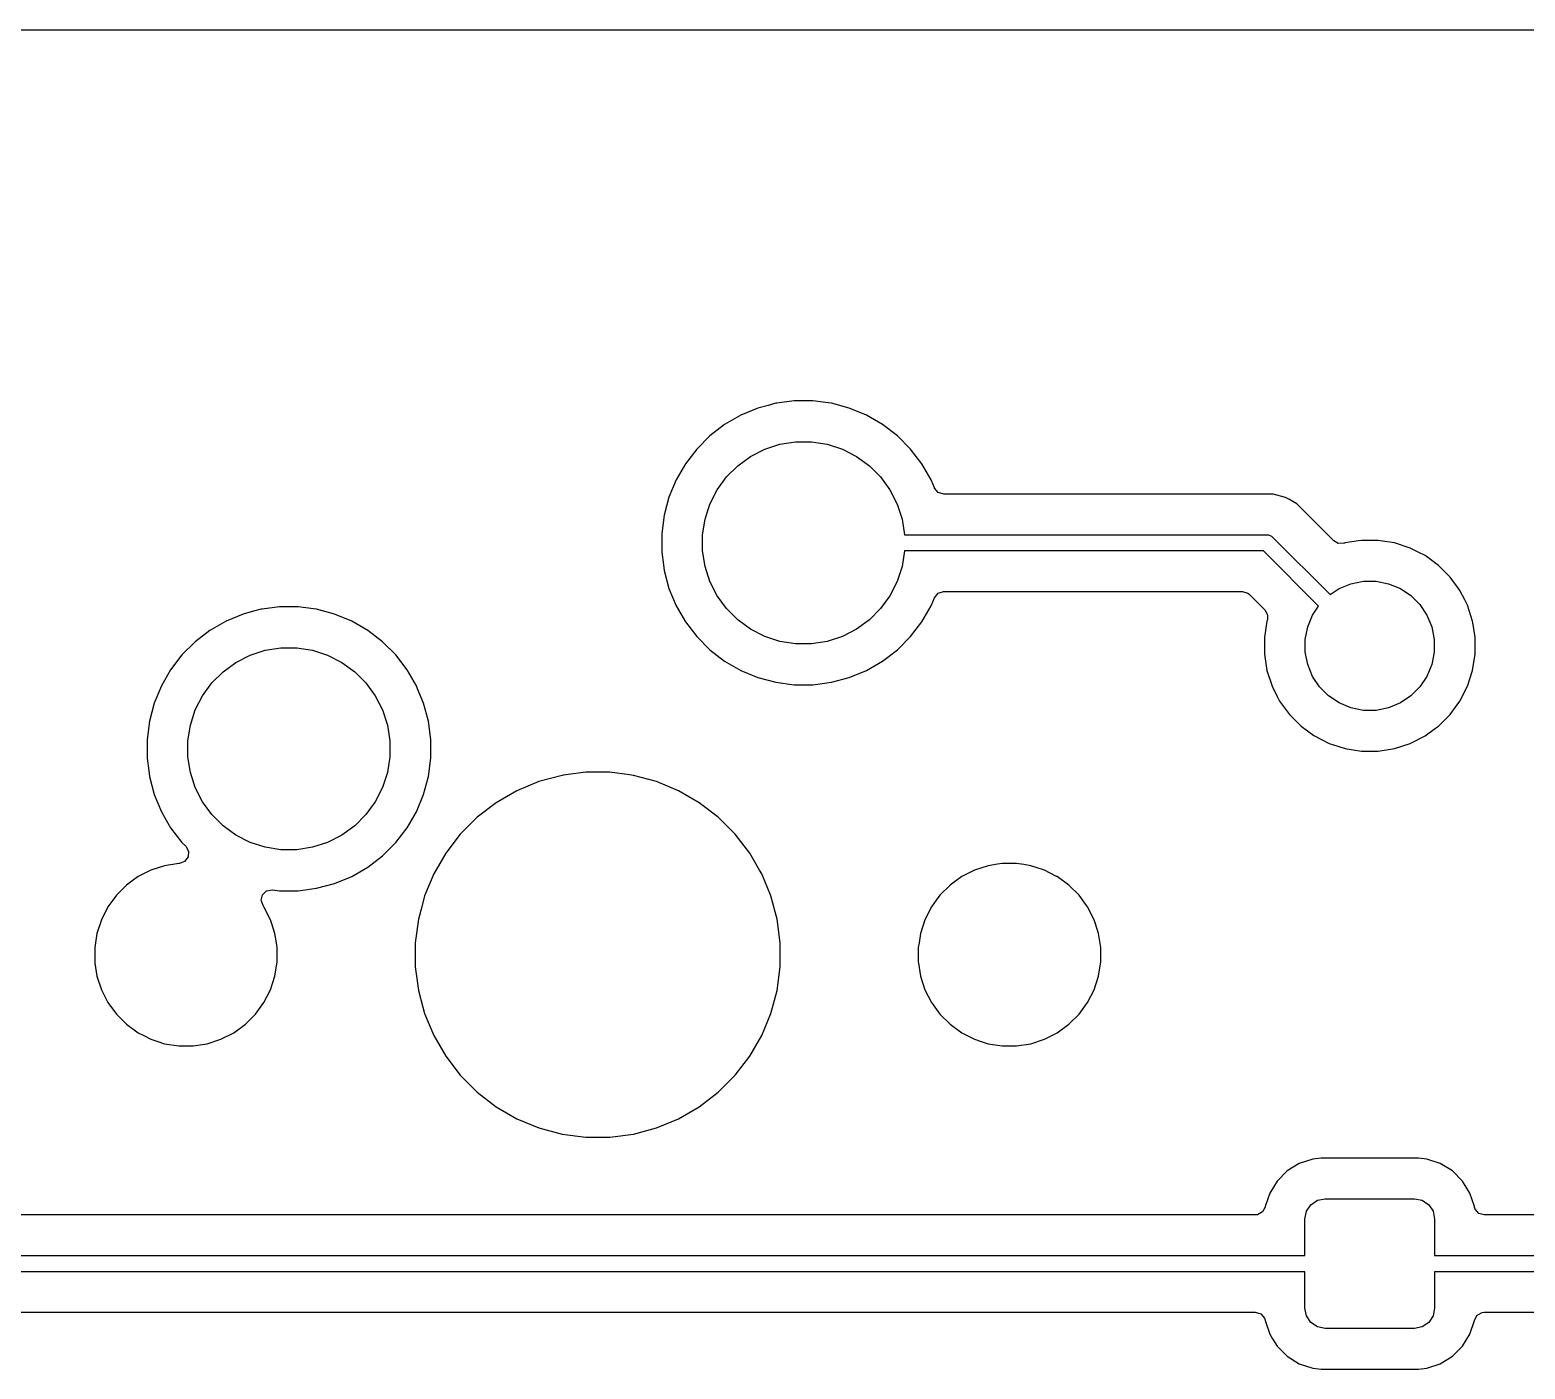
# Model space of a CAD drawing. Extents: x 72 to 176, y -104 to -43.
# Drawn here: x 116.82 to 135.27, y -59.88 to -43.36 of the extents above; entities that cross this region are included whole.
import ezdxf

# ---------------------------------------------------------------- set-up
doc = ezdxf.new("R2010")
doc.units = 0
doc.layers.add('BLACK', color=7, linetype='CONTINUOUS')

msp = doc.modelspace()

# ---------------------------------------------------------------- linework, layer by layer
at = {"layer": 'BLACK', "linetype": 'CONTINUOUS'}
for p, q in [((72.062, -43.363), (175.588, -43.363)), ((126.250258, -47.93825), (126.033715, -47.966759)), ((126.250266, -47.93825), (126.250258, -47.93825)), ((126.479734, -47.93825), (126.250266, -47.93825)), ((126.479741, -47.93825), (126.479734, -47.93825)), ((126.669215, -47.963196), (126.479741, -47.93825)), ((125.589109, -48.115407), (125.390382, -48.230142)), ((125.589123, -48.1154), (125.589109, -48.115407)), ((125.801112, -48.027592), (125.589123, -48.1154)), ((125.929076, -47.993304), (125.801112, -48.027592)), ((126.022762, -47.968202), (125.929076, -47.993304)), ((126.033715, -47.966759), (126.022762, -47.968202)), ((126.707238, -47.968202), (126.669215, -47.963196)), ((126.928887, -48.027592), (126.707238, -47.968202)), ((127.140876, -48.1154), (126.928887, -48.027592)), ((127.14089, -48.115407), (127.140876, -48.1154)), ((127.339617, -48.230142), (127.14089, -48.115407)), ((125.390382, -48.230142), (125.208338, -48.369831)), ((127.521661, -48.369831), (127.339617, -48.230142)), ((125.208338, -48.369831), (125.046081, -48.532088)), ((125.886646, -48.533901), (126.073193, -48.473288)), ((126.073193, -48.473288), (126.266926, -48.442603)), ((126.266926, -48.442603), (126.463074, -48.442603)), ((126.463074, -48.442603), (126.656807, -48.473288)), ((126.656807, -48.473288), (126.843354, -48.533901)), ((127.52167, -48.369839), (127.521661, -48.369831)), ((127.683911, -48.53208), (127.52167, -48.369839)), ((125.046081, -48.532088), (124.906392, -48.714132)), ((125.55319, -48.738243), (125.711877, -48.62295)), ((125.711877, -48.62295), (125.886646, -48.533901)), ((126.843354, -48.533901), (127.018123, -48.62295)), ((127.018123, -48.62295), (127.17681, -48.738243)), ((127.683918, -48.532088), (127.683911, -48.53208)), ((127.823607, -48.714132), (127.683918, -48.532088)), ((124.906392, -48.714132), (124.791657, -48.912859)), ((125.2992, -49.035627), (125.414493, -48.87694)), ((125.414493, -48.87694), (125.55319, -48.738243)), ((127.17681, -48.738243), (127.315507, -48.87694)), ((127.315507, -48.87694), (127.4308, -49.035627)), ((127.823608, -48.714135), (127.823607, -48.714132)), ((127.823611, -48.714138), (127.823608, -48.714135)), ((127.938344, -48.912862), (127.823611, -48.714138)), ((124.79165, -48.912873), (124.703842, -49.124862)), ((124.791657, -48.912859), (124.79165, -48.912873)), ((125.210151, -49.210396), (125.2992, -49.035627)), ((127.4308, -49.035627), (127.519849, -49.210396)), ((127.938346, -48.912867), (127.938344, -48.912862)), ((127.938349, -48.912873), (127.938346, -48.912867)), ((127.979285, -49.011702), (127.938349, -48.912873)), ((127.981052, -49.015761), (127.979285, -49.011702)), ((128.026807, -49.068565), (127.981052, -49.015761)), ((124.703842, -49.124862), (124.644453, -49.346509)), ((125.149538, -49.396943), (125.210151, -49.210396)), ((127.519849, -49.210396), (127.580462, -49.396943)), ((128.093846, -49.08825), (128.026807, -49.068565)), ((131.993331, -49.08825), (128.093846, -49.08825)), ((131.993347, -49.088249), (131.993331, -49.08825)), ((132.000943, -49.088249), (131.993347, -49.088249)), ((132.159057, -49.088249), (132.000943, -49.088249)), ((132.311785, -49.129173), (132.159057, -49.088249)), ((132.350889, -49.15175), (132.311785, -49.129173)), ((132.448716, -49.20823), (132.350889, -49.15175)), ((132.448717, -49.208231), (132.448716, -49.20823)), ((132.567588, -49.327102), (132.448717, -49.208231)), ((124.644451, -49.34652), (124.6145, -49.574008)), ((124.644453, -49.346509), (124.644451, -49.34652)), ((125.118853, -49.590676), (125.149538, -49.396943)), ((127.580462, -49.396943), (127.610842, -49.58875)), ((132.56759, -49.327105), (132.567588, -49.327102)), ((132.814493, -49.574008), (132.56759, -49.327105)), ((124.6145, -49.574008), (124.6145, -49.803491)), ((125.118853, -49.786824), (125.118853, -49.590676)), ((127.610842, -49.58875), (132.08, -49.58875)), ((132.08, -49.58875), (132.099509, -49.590671)), ((132.099509, -49.590671), (132.135557, -49.605603)), ((132.135557, -49.605603), (132.150711, -49.618039)), ((132.150711, -49.618039), (132.860785, -50.328113)), ((132.905157, -49.664672), (132.814493, -49.574008)), ((124.6145, -49.803491), (124.635058, -49.959636)), ((125.149538, -49.980557), (125.118853, -49.786824)), ((127.610842, -49.78875), (127.580462, -49.980557)), ((132.038578, -49.78875), (127.610842, -49.78875)), ((132.719363, -50.469535), (132.038578, -49.78875)), ((132.961313, -49.696917), (132.905157, -49.664672)), ((133.031154, -49.694923), (132.961313, -49.696917)), ((133.036717, -49.693115), (133.031154, -49.694923)), ((133.045468, -49.690272), (133.036717, -49.693115)), ((133.209599, -49.664276), (133.045468, -49.690272)), ((133.247648, -49.65825), (133.209599, -49.664276)), ((133.452352, -49.65825), (133.247648, -49.65825)), ((133.479995, -49.662628), (133.452352, -49.65825)), ((133.654534, -49.690272), (133.479995, -49.662628)), ((133.849223, -49.753531), (133.654534, -49.690272)), ((133.947273, -49.803491), (133.849223, -49.753531)), ((134.03161, -49.846463), (133.947273, -49.803491)), ((124.635058, -49.959636), (124.644452, -50.030988)), ((125.210151, -50.167104), (125.149538, -49.980557)), ((127.580462, -49.980557), (127.519849, -50.167104)), ((134.031612, -49.846464), (134.03161, -49.846463)), ((134.031613, -49.846465), (134.031612, -49.846464)), ((134.197213, -49.966778), (134.031613, -49.846465)), ((134.341971, -50.111536), (134.197213, -49.966778)), ((124.644452, -50.030988), (124.644453, -50.03099)), ((124.644453, -50.03099), (124.703842, -50.252637)), ((125.2992, -50.341873), (125.210151, -50.167104)), ((127.519849, -50.167104), (127.4308, -50.341873)), ((133.117772, -50.193198), (133.271586, -50.162602)), ((133.271586, -50.162602), (133.428414, -50.162602)), ((133.428414, -50.162602), (133.582228, -50.193198)), ((134.444485, -50.252637), (134.341971, -50.111536)), ((124.703842, -50.252637), (124.79165, -50.464626)), ((125.414493, -50.50056), (125.2992, -50.341873)), ((127.4308, -50.341873), (127.315507, -50.50056)), ((127.979285, -50.365798), (128.023125, -50.311394)), ((128.023125, -50.311394), (128.08942, -50.289329)), ((128.08942, -50.289329), (128.093846, -50.28925)), ((128.093846, -50.28925), (131.779903, -50.28925)), ((131.779903, -50.28925), (131.846942, -50.308935)), ((131.846942, -50.308935), (131.867584, -50.325569)), ((131.867584, -50.325569), (132.055922, -50.513907)), ((132.860785, -50.328113), (132.972883, -50.253213)), ((132.972883, -50.253213), (133.117772, -50.193198)), ((133.582228, -50.193198), (133.727117, -50.253213)), ((133.727117, -50.253213), (133.857515, -50.340342)), ((133.857515, -50.340342), (133.968408, -50.451235)), ((134.462287, -50.27714), (134.444485, -50.252637)), ((134.521503, -50.393357), (134.462287, -50.27714)), ((119.579076, -50.533304), (119.451112, -50.567592)), ((119.672762, -50.508202), (119.579076, -50.533304)), ((119.683715, -50.506759), (119.672762, -50.508202)), ((119.900258, -50.47825), (119.683715, -50.506759)), ((119.900266, -50.47825), (119.900258, -50.47825)), ((120.129734, -50.47825), (119.900266, -50.47825)), ((120.129741, -50.47825), (120.129734, -50.47825)), ((120.319215, -50.503196), (120.129741, -50.47825)), ((120.357238, -50.508202), (120.319215, -50.503196)), ((120.578887, -50.567592), (120.357238, -50.508202)), ((124.79165, -50.464626), (124.791657, -50.46464)), ((124.791657, -50.46464), (124.906392, -50.663367)), ((125.55319, -50.639257), (125.414493, -50.50056)), ((127.315507, -50.50056), (127.17681, -50.639257)), ((127.823611, -50.663362), (127.938344, -50.464638)), ((127.938344, -50.464638), (127.979285, -50.365798)), ((132.055922, -50.513907), (132.089407, -50.57523)), ((132.644463, -50.581633), (132.719363, -50.469535)), ((133.968408, -50.451235), (134.055537, -50.581633)), ((134.555218, -50.459526), (134.521503, -50.393357)), ((134.618477, -50.654215), (134.555218, -50.459526)), ((119.239109, -50.655407), (119.040382, -50.770142)), ((119.239123, -50.6554), (119.239109, -50.655407)), ((119.451112, -50.567592), (119.239123, -50.6554)), ((120.790876, -50.6554), (120.578887, -50.567592)), ((120.79089, -50.655407), (120.790876, -50.6554)), ((120.989617, -50.770142), (120.79089, -50.655407)), ((124.906392, -50.663367), (125.046081, -50.845411)), ((125.711877, -50.75455), (125.55319, -50.639257)), ((127.17681, -50.639257), (127.018123, -50.75455)), ((127.683919, -50.845411), (127.823611, -50.663362)), ((132.081522, -50.654218), (132.0495, -50.856398)), ((132.086173, -50.639905), (132.081522, -50.654218)), ((132.089407, -50.57523), (132.086173, -50.639905)), ((132.553852, -50.880336), (132.584448, -50.726522)), ((132.584448, -50.726522), (132.644463, -50.581633)), ((134.055537, -50.581633), (134.115552, -50.726522)), ((134.115552, -50.726522), (134.146148, -50.880336)), ((134.632635, -50.743602), (134.618477, -50.654215)), ((118.858338, -50.909831), (118.696081, -51.072088)), ((119.040382, -50.770142), (118.858338, -50.909831)), ((121.171661, -50.909831), (120.989617, -50.770142)), ((121.17167, -50.909839), (121.171661, -50.909831)), ((121.333911, -51.07208), (121.17167, -50.909839)), ((125.046081, -50.845411), (125.046089, -50.84542)), ((125.046089, -50.84542), (125.20833, -51.007661)), ((125.886646, -50.843599), (125.711877, -50.75455)), ((126.073193, -50.904212), (125.886646, -50.843599)), ((126.266926, -50.934897), (126.073193, -50.904212)), ((126.656807, -50.904212), (126.463074, -50.934897)), ((126.843354, -50.843599), (126.656807, -50.904212)), ((127.018123, -50.75455), (126.843354, -50.843599)), ((127.52167, -51.007661), (127.683911, -50.84542)), ((127.683911, -50.84542), (127.683914, -50.845415)), ((127.683914, -50.845415), (127.683919, -50.845411)), ((132.0495, -50.856398), (132.0495, -51.061101)), ((132.553852, -51.037164), (132.553852, -50.880336)), ((134.146148, -50.880336), (134.146148, -51.037164)), ((134.6505, -50.856398), (134.632635, -50.743602)), ((134.6505, -51.061102), (134.6505, -50.856398)), ((118.696081, -51.072088), (118.556392, -51.254132)), ((119.361877, -51.16295), (119.536646, -51.073901)), ((119.536646, -51.073901), (119.723193, -51.013288)), ((119.723193, -51.013288), (119.916926, -50.982603)), ((119.916926, -50.982603), (120.113074, -50.982603)), ((120.113074, -50.982603), (120.306807, -51.013288)), ((120.306807, -51.013288), (120.493354, -51.073901)), ((120.493354, -51.073901), (120.668123, -51.16295)), ((121.333918, -51.072088), (121.333911, -51.07208)), ((121.473607, -51.254132), (121.333918, -51.072088)), ((125.20833, -51.007661), (125.208338, -51.007668)), ((125.208338, -51.007668), (125.390382, -51.147357)), ((126.463074, -50.934897), (126.266926, -50.934897)), ((127.339612, -51.147361), (127.521661, -51.007669)), ((127.521661, -51.007669), (127.521665, -51.007664)), ((127.521665, -51.007664), (127.52167, -51.007661)), ((132.0495, -51.061101), (132.081522, -51.263284)), ((132.584448, -51.190978), (132.553852, -51.037164)), ((134.146148, -51.037164), (134.115552, -51.190978)), ((134.618477, -51.263284), (134.6505, -51.061102)), ((118.556392, -51.254132), (118.441657, -51.452859)), ((119.064493, -51.41694), (119.20319, -51.278243)), ((119.20319, -51.278243), (119.361877, -51.16295)), ((120.668123, -51.16295), (120.82681, -51.278243)), ((120.82681, -51.278243), (120.965507, -51.41694)), ((121.473608, -51.254135), (121.473607, -51.254132)), ((121.473611, -51.254138), (121.473608, -51.254135)), ((121.588344, -51.452862), (121.473611, -51.254138)), ((125.390382, -51.147357), (125.390385, -51.147358)), ((125.390385, -51.147358), (125.390388, -51.147361)), ((125.390388, -51.147361), (125.589112, -51.262094)), ((125.589112, -51.262094), (125.589117, -51.262096)), ((125.589117, -51.262096), (125.589123, -51.262099)), ((125.589123, -51.262099), (125.68048, -51.29994)), ((126.928887, -51.349908), (127.140888, -51.262094)), ((127.140888, -51.262094), (127.339612, -51.147361)), ((132.081522, -51.263284), (132.144781, -51.457973)), ((132.644463, -51.335867), (132.584448, -51.190978)), ((134.115552, -51.190978), (134.055537, -51.335867)), ((134.55522, -51.457969), (134.618477, -51.263284)), ((118.44165, -51.452873), (118.353842, -51.664862)), ((118.441657, -51.452859), (118.44165, -51.452873)), ((118.9492, -51.575627), (119.064493, -51.41694)), ((120.965507, -51.41694), (121.0808, -51.575627)), ((121.588346, -51.452867), (121.588344, -51.452862)), ((121.588349, -51.452873), (121.588346, -51.452867)), ((121.603093, -51.488469), (121.588349, -51.452873)), ((125.68048, -51.29994), (125.801113, -51.349908)), ((125.801113, -51.349908), (126.022762, -51.409298)), ((126.022762, -51.409298), (126.250266, -51.43925)), ((126.250266, -51.43925), (126.250273, -51.43925)), ((126.250273, -51.43925), (126.479727, -51.43925)), ((126.479727, -51.43925), (126.479734, -51.43925)), ((126.479734, -51.43925), (126.707238, -51.409298)), ((126.707238, -51.409298), (126.928887, -51.349908)), ((132.144781, -51.457973), (132.208691, -51.583403)), ((132.731592, -51.466265), (132.644463, -51.335867)), ((134.055537, -51.335867), (133.968408, -51.466265)), ((134.462287, -51.64036), (134.55522, -51.457969)), ((118.860151, -51.750396), (118.9492, -51.575627)), ((121.0808, -51.575627), (121.169849, -51.750396)), ((121.676158, -51.664863), (121.603093, -51.488469)), ((132.208691, -51.583403), (132.234075, -51.633221)), ((132.234075, -51.633221), (132.237715, -51.640363)), ((132.237715, -51.640363), (132.358028, -51.805963)), ((132.842485, -51.577158), (132.731592, -51.466265)), ((132.972883, -51.664287), (132.842485, -51.577158)), ((133.857515, -51.577158), (133.727117, -51.664287)), ((133.968408, -51.466265), (133.857515, -51.577158)), ((134.394732, -51.73334), (134.462287, -51.64036)), ((118.353842, -51.664862), (118.294453, -51.886509)), ((118.799538, -51.936943), (118.860151, -51.750396)), ((121.169849, -51.750396), (121.230462, -51.936943)), ((121.735548, -51.886512), (121.676158, -51.664863)), ((132.358028, -51.805963), (132.502786, -51.950721)), ((133.117772, -51.724302), (132.972883, -51.664287)), ((133.271586, -51.754898), (133.117772, -51.724302)), ((133.428414, -51.754898), (133.271586, -51.754898)), ((133.582228, -51.724302), (133.428414, -51.754898)), ((133.727117, -51.664287), (133.582228, -51.724302)), ((134.197219, -51.950716), (134.341966, -51.805969)), ((134.341966, -51.805969), (134.341968, -51.805965)), ((134.341968, -51.805965), (134.341971, -51.805963)), ((134.341971, -51.805963), (134.394732, -51.73334)), ((118.294451, -51.88652), (118.2645, -52.114008)), ((118.294453, -51.886509), (118.294451, -51.88652)), ((118.768853, -52.130676), (118.799538, -51.936943)), ((121.230462, -51.936943), (121.261147, -52.130676)), ((121.7655, -52.114016), (121.735548, -51.886512)), ((132.502786, -51.950721), (132.657749, -52.063306)), ((134.03161, -52.071037), (134.162377, -51.97603)), ((134.162377, -51.97603), (134.197213, -51.950721)), ((134.197213, -51.950721), (134.197215, -51.950718)), ((134.197215, -51.950718), (134.197219, -51.950716)), ((118.2645, -52.114008), (118.2645, -52.343491)), ((118.768853, -52.326824), (118.768853, -52.130676)), ((121.261147, -52.130676), (121.261147, -52.326824)), ((121.7655, -52.343484), (121.7655, -52.114016)), ((132.657749, -52.063306), (132.66839, -52.071037)), ((132.66839, -52.071037), (132.752741, -52.114016)), ((132.752741, -52.114016), (132.850776, -52.163968)), ((132.850776, -52.163968), (132.850778, -52.163968)), ((132.850778, -52.163968), (132.850781, -52.16397)), ((132.850781, -52.16397), (132.955137, -52.197877)), ((132.955137, -52.197877), (133.045465, -52.227227)), ((133.654534, -52.227227), (133.849219, -52.16397)), ((133.849219, -52.16397), (134.03161, -52.071037)), ((118.2645, -52.343491), (118.285058, -52.499636)), ((118.799538, -52.520557), (118.768853, -52.326824)), ((121.261147, -52.326824), (121.230462, -52.520557)), ((121.735548, -52.570988), (121.7655, -52.343484)), ((133.045465, -52.227227), (133.146557, -52.243238)), ((133.146557, -52.243238), (133.247648, -52.25925)), ((133.247648, -52.25925), (133.247649, -52.25925)), ((133.247649, -52.25925), (133.452351, -52.25925)), ((133.452351, -52.25925), (133.452352, -52.25925)), ((133.452352, -52.25925), (133.654534, -52.227227)), ((118.285058, -52.499636), (118.294452, -52.570988)), ((118.294452, -52.570988), (118.324204, -52.682026)), ((118.860151, -52.707104), (118.799538, -52.520557)), ((121.230462, -52.520557), (121.169849, -52.707104)), ((121.676158, -52.792637), (121.735548, -52.570988)), ((123.385007, -52.556757), (123.100048, -52.633111)), ((123.399085, -52.554903), (123.385007, -52.556757)), ((123.677486, -52.51825), (123.399085, -52.554903)), ((123.677494, -52.51825), (123.677486, -52.51825)), ((123.972506, -52.51825), (123.677494, -52.51825)), ((123.972513, -52.51825), (123.972506, -52.51825)), ((124.216113, -52.550321), (123.972513, -52.51825)), ((124.264993, -52.556757), (124.216113, -52.550321)), ((124.549952, -52.633111), (124.264993, -52.556757)), ((118.324204, -52.682026), (118.353842, -52.792637)), ((118.9492, -52.881873), (118.860151, -52.707104)), ((121.169849, -52.707104), (121.0808, -52.881873)), ((122.827489, -52.746008), (122.572006, -52.893511)), ((122.827499, -52.746004), (122.827489, -52.746008)), ((123.100038, -52.633114), (122.827499, -52.746004)), ((123.100048, -52.633111), (123.100038, -52.633114)), ((124.549954, -52.633112), (124.549952, -52.633111)), ((124.549961, -52.633114), (124.549954, -52.633112)), ((124.8225, -52.746004), (124.549961, -52.633114)), ((124.82251, -52.746008), (124.8225, -52.746004)), ((125.077993, -52.893511), (124.82251, -52.746008)), ((118.353842, -52.792637), (118.44165, -53.004626)), ((119.064493, -53.04056), (118.9492, -52.881873)), ((121.0808, -52.881873), (120.965507, -53.04056)), ((121.588344, -53.004638), (121.676158, -52.792637)), ((122.572006, -52.893511), (122.337959, -53.073102)), ((125.31204, -53.073102), (125.077993, -52.893511)), ((118.44165, -53.004626), (118.441657, -53.00464)), ((118.441657, -53.00464), (118.556392, -53.203367)), ((119.20319, -53.179257), (119.064493, -53.04056)), ((120.965507, -53.04056), (120.82681, -53.179257)), ((121.473611, -53.203362), (121.588344, -53.004638)), ((122.337952, -53.073108), (122.129358, -53.281702)), ((122.337959, -53.073102), (122.337952, -53.073108)), ((125.312047, -53.073108), (125.31204, -53.073102)), ((125.520641, -53.281702), (125.312047, -53.073108)), ((118.556392, -53.203367), (118.696081, -53.385411)), ((119.361877, -53.29455), (119.20319, -53.179257)), ((119.536646, -53.383599), (119.361877, -53.29455)), ((120.668123, -53.29455), (120.493354, -53.383599)), ((120.82681, -53.179257), (120.668123, -53.29455)), ((121.333919, -53.385411), (121.473611, -53.203362)), ((122.129352, -53.281709), (121.949761, -53.515756)), ((122.129358, -53.281702), (122.129352, -53.281709)), ((125.520647, -53.281709), (125.520641, -53.281702)), ((125.700238, -53.515756), (125.520647, -53.281709)), ((118.696081, -53.385411), (118.696089, -53.38542)), ((118.696089, -53.38542), (118.742238, -53.431569)), ((118.742238, -53.431569), (118.775723, -53.492892)), ((118.775723, -53.492892), (118.770739, -53.562584)), ((119.723193, -53.444212), (119.536646, -53.383599)), ((119.916926, -53.474897), (119.723193, -53.444212)), ((120.113074, -53.474897), (119.916926, -53.474897)), ((120.306807, -53.444212), (120.113074, -53.474897)), ((120.493354, -53.383599), (120.306807, -53.444212)), ((121.17167, -53.547661), (121.333911, -53.38542)), ((121.333911, -53.38542), (121.333914, -53.385415)), ((121.333914, -53.385415), (121.333919, -53.385411)), ((118.481443, -53.670964), (118.31296, -53.725706)), ((118.656423, -53.643249), (118.481443, -53.670964)), ((118.657967, -53.643128), (118.656423, -53.643249)), ((118.663403, -53.642934), (118.657967, -53.643128)), ((118.728867, -53.618517), (118.663403, -53.642934)), ((118.770739, -53.562584), (118.728867, -53.618517)), ((120.989612, -53.687361), (121.171661, -53.547669)), ((121.171661, -53.547669), (121.171665, -53.547664)), ((121.171665, -53.547664), (121.17167, -53.547661)), ((121.949761, -53.515756), (121.802258, -53.771239)), ((125.821453, -53.725708), (125.700238, -53.515756)), ((128.641443, -53.670964), (128.47296, -53.725706)), ((128.758095, -53.652488), (128.641443, -53.670964)), ((128.816421, -53.64325), (128.758095, -53.652488)), ((128.993579, -53.64325), (128.816421, -53.64325)), ((129.081067, -53.657107), (128.993579, -53.64325)), ((129.168556, -53.670964), (129.081067, -53.657107)), ((129.337039, -53.725706), (129.168556, -53.670964)), ((118.077036, -53.86286), (118.011786, -53.910267)), ((118.155109, -53.806136), (118.077036, -53.86286)), ((118.312957, -53.725707), (118.155109, -53.806136)), ((118.31296, -53.725706), (118.312957, -53.725707)), ((120.578887, -53.889908), (120.790888, -53.802094)), ((120.790888, -53.802094), (120.989612, -53.687361)), ((121.802254, -53.771249), (121.689364, -54.043788)), ((121.802258, -53.771239), (121.802254, -53.771249)), ((125.847743, -53.771243), (125.821453, -53.725708)), ((125.960639, -54.043798), (125.847743, -53.771243)), ((128.237036, -53.86286), (128.171786, -53.910267)), ((128.315109, -53.806136), (128.237036, -53.86286)), ((128.472957, -53.725707), (128.315109, -53.806136)), ((128.47296, -53.725706), (128.472957, -53.725707)), ((129.337042, -53.725707), (129.337039, -53.725706)), ((129.486953, -53.802092), (129.337042, -53.725707)), ((129.49489, -53.806136), (129.486953, -53.802092)), ((129.638214, -53.910267), (129.49489, -53.806136)), ((117.886517, -54.035536), (117.841796, -54.097088)), ((117.886519, -54.035534), (117.886517, -54.035536)), ((118.011783, -53.910269), (117.886519, -54.035533)), ((117.886519, -54.035533), (117.886519, -54.035534)), ((118.011784, -53.910269), (118.011783, -53.910269)), ((118.011786, -53.910267), (118.011784, -53.910269)), ((119.673038, -54.097782), (119.688863, -54.029728)), ((119.688863, -54.029728), (119.738968, -53.981033)), ((119.738968, -53.981033), (119.807446, -53.967157)), ((119.807446, -53.967157), (119.812977, -53.967758)), ((119.812977, -53.967758), (119.900266, -53.97925)), ((119.900266, -53.97925), (119.900273, -53.97925)), ((119.900273, -53.97925), (120.129727, -53.97925)), ((120.129727, -53.97925), (120.129734, -53.97925)), ((120.129734, -53.97925), (120.357238, -53.949298)), ((120.357238, -53.949298), (120.578887, -53.889908)), ((121.689361, -54.043798), (121.653172, -54.17886)), ((121.689364, -54.043788), (121.689361, -54.043798)), ((126.036993, -54.328757), (125.960639, -54.043798)), ((128.046517, -54.035536), (128.001796, -54.097088)), ((128.046519, -54.035534), (128.046517, -54.035536)), ((128.171783, -53.910269), (128.046519, -54.035533)), ((128.046519, -54.035533), (128.046519, -54.035534)), ((128.171784, -53.910269), (128.171783, -53.910269)), ((128.171786, -53.910267), (128.171784, -53.910269)), ((129.763483, -54.035536), (129.638214, -53.910267)), ((129.856518, -54.163588), (129.763483, -54.035536)), ((117.782386, -54.178859), (117.701957, -54.336707)), ((117.841796, -54.097088), (117.782386, -54.178859)), ((119.696518, -54.163588), (119.673038, -54.097782)), ((119.707613, -54.178859), (119.696518, -54.163588)), ((119.788042, -54.336707), (119.707613, -54.178859)), ((121.653172, -54.17886), (121.613008, -54.328754)), ((127.942386, -54.178859), (127.861957, -54.336707)), ((128.001796, -54.097088), (127.942386, -54.178859)), ((129.867613, -54.178859), (129.856518, -54.163588)), ((129.948042, -54.336707), (129.867613, -54.178859)), ((117.701956, -54.33671), (117.647214, -54.505193)), ((117.701957, -54.336707), (117.701956, -54.33671)), ((119.788043, -54.33671), (119.788042, -54.336707)), ((119.804948, -54.38874), (119.788043, -54.33671)), ((119.842786, -54.505195), (119.804948, -54.38874)), ((121.613006, -54.328765), (121.5745, -54.621236)), ((121.613008, -54.328754), (121.613006, -54.328765)), ((126.0755, -54.621244), (126.036993, -54.328757)), ((127.861956, -54.33671), (127.807214, -54.505193)), ((127.861957, -54.336707), (127.861956, -54.33671)), ((129.948043, -54.33671), (129.948042, -54.336707)), ((129.964948, -54.38874), (129.948043, -54.33671)), ((130.002786, -54.505195), (129.964948, -54.38874)), ((117.647214, -54.505193), (117.628833, -54.621244)), ((119.861165, -54.621236), (119.842786, -54.505195)), ((127.807214, -54.505193), (127.788833, -54.621244)), ((130.0305, -54.680171), (130.002786, -54.505195)), ((117.628833, -54.621244), (117.6195, -54.680171)), ((117.6195, -54.680171), (117.6195, -54.857329)), ((119.8705, -54.680171), (119.861165, -54.621236)), ((119.8705, -54.857329), (119.8705, -54.680171)), ((121.5745, -54.621236), (121.5745, -54.916263)), ((126.0755, -54.680171), (126.0755, -54.621244)), ((126.0755, -54.916256), (126.0755, -54.680171)), ((127.788833, -54.621244), (127.7795, -54.680171)), ((127.7795, -54.680171), (127.7795, -54.857329)), ((130.0305, -54.857329), (130.0305, -54.680171)), ((117.6195, -54.857329), (117.622146, -54.874036)), ((117.622146, -54.874036), (117.647214, -55.032306)), ((119.842786, -55.032305), (119.8705, -54.857329)), ((121.5745, -54.916263), (121.589778, -55.032305)), ((126.036993, -55.208743), (126.0755, -54.916256)), ((127.7795, -54.857329), (127.782146, -54.874036)), ((127.782146, -54.874036), (127.807214, -55.032306)), ((130.002786, -55.032305), (130.0305, -54.857329)), ((117.647214, -55.032306), (117.701956, -55.200789)), ((119.788042, -55.200792), (119.842786, -55.032305)), ((121.589778, -55.032305), (121.613007, -55.208743)), ((127.807214, -55.032306), (127.861956, -55.200789)), ((129.948042, -55.200792), (130.002786, -55.032305)), ((117.701956, -55.200789), (117.701957, -55.200792)), ((117.701957, -55.200792), (117.782386, -55.35864)), ((119.707614, -55.35864), (119.788042, -55.200792)), ((121.613007, -55.208743), (121.668733, -55.416715)), ((125.960639, -55.493702), (126.036993, -55.208743)), ((127.861956, -55.200789), (127.861957, -55.200792)), ((127.861957, -55.200792), (127.942386, -55.35864)), ((129.867614, -55.35864), (129.948042, -55.200792)), ((117.782386, -55.35864), (117.886517, -55.501964)), ((117.886517, -55.501964), (118.011786, -55.627233)), ((119.478214, -55.627233), (119.603483, -55.501964)), ((119.603483, -55.501964), (119.707614, -55.35864)), ((121.668733, -55.416715), (121.689361, -55.493701)), ((121.689361, -55.493701), (121.689364, -55.493711)), ((121.689364, -55.493711), (121.802254, -55.76625)), ((125.847743, -55.766257), (125.960639, -55.493702)), ((127.942386, -55.35864), (128.046517, -55.501964)), ((128.046517, -55.501964), (128.171786, -55.627233)), ((129.638214, -55.627233), (129.763483, -55.501964)), ((129.763483, -55.501964), (129.867614, -55.35864)), ((118.011786, -55.627233), (118.15511, -55.731364)), ((119.33489, -55.731364), (119.478214, -55.627233)), ((128.171786, -55.627233), (128.31511, -55.731364)), ((129.49489, -55.731364), (129.638214, -55.627233)), ((118.15511, -55.731364), (118.223577, -55.76625)), ((118.223577, -55.76625), (118.312957, -55.811792)), ((118.312957, -55.811792), (118.31296, -55.811793)), ((118.31296, -55.811793), (118.397201, -55.839164)), ((118.397201, -55.839164), (118.481445, -55.866536)), ((118.481445, -55.866536), (118.656421, -55.89425)), ((118.833579, -55.89425), (119.008555, -55.866536)), ((119.008555, -55.866536), (119.177042, -55.811792)), ((119.177042, -55.811792), (119.33489, -55.731364)), ((121.802254, -55.76625), (121.802258, -55.76626)), ((121.802258, -55.76626), (121.949761, -56.021743)), ((125.700238, -56.021744), (125.847743, -55.766257)), ((128.31511, -55.731364), (128.383577, -55.76625)), ((128.383577, -55.76625), (128.472957, -55.811792)), ((128.472957, -55.811792), (128.47296, -55.811793)), ((128.47296, -55.811793), (128.557201, -55.839164)), ((128.557201, -55.839164), (128.641445, -55.866536)), ((128.641445, -55.866536), (128.816421, -55.89425)), ((128.993579, -55.89425), (129.168555, -55.866536)), ((129.168555, -55.866536), (129.337042, -55.811792)), ((129.337042, -55.811792), (129.49489, -55.731364)), ((118.656421, -55.89425), (118.656422, -55.89425)), ((118.656422, -55.89425), (118.833578, -55.89425)), ((118.833578, -55.89425), (118.833579, -55.89425)), ((121.949761, -56.021743), (122.129352, -56.25579)), ((125.520646, -56.255792), (125.700238, -56.021744)), ((128.816421, -55.89425), (128.816422, -55.89425)), ((128.816422, -55.89425), (128.993578, -55.89425)), ((128.993578, -55.89425), (128.993579, -55.89425)), ((122.129352, -56.25579), (122.129358, -56.255797)), ((122.129358, -56.255797), (122.337952, -56.464391)), ((125.312042, -56.464396), (125.520646, -56.255792)), ((122.337952, -56.464391), (122.337959, -56.464397)), ((122.337959, -56.464397), (122.572006, -56.643988)), ((125.077994, -56.643988), (125.312042, -56.464396)), ((122.572006, -56.643988), (122.827489, -56.791491)), ((122.827489, -56.791491), (122.82749, -56.791491)), ((122.82749, -56.791491), (122.827493, -56.791493)), ((122.827493, -56.791493), (123.100048, -56.904389)), ((124.549952, -56.904389), (124.822507, -56.791493)), ((124.822507, -56.791493), (125.077994, -56.643988)), ((123.100048, -56.904389), (123.385007, -56.980743)), ((123.385007, -56.980743), (123.677494, -57.01925)), ((123.972506, -57.01925), (124.264993, -56.980743)), ((124.264993, -56.980743), (124.549952, -56.904389)), ((123.677494, -57.01925), (123.677501, -57.01925)), ((123.677501, -57.01925), (123.972499, -57.01925)), ((123.972499, -57.01925), (123.972506, -57.01925)), ((132.480663, -57.343937), (132.331342, -57.436039)), ((132.480668, -57.343935), (132.480663, -57.343937)), ((132.6472, -57.288751), (132.480668, -57.343935)), ((132.647203, -57.28875), (132.6472, -57.288751)), ((132.749981, -57.278251), (132.647203, -57.28875)), ((132.749998, -57.27825), (132.749981, -57.278251)), ((133.95001, -57.27825), (132.749998, -57.27825)), ((134.052795, -57.28875), (133.95001, -57.27825)), ((134.052797, -57.288751), (134.052795, -57.28875)), ((134.219334, -57.343936), (134.052797, -57.288751)), ((134.368656, -57.436038), (134.219334, -57.343936)), ((132.331342, -57.436039), (132.207289, -57.560092)), ((134.492712, -57.560094), (134.368656, -57.436038)), ((132.115185, -57.709418), (132.06, -57.875954)), ((132.115187, -57.709413), (132.115185, -57.709418)), ((132.207289, -57.560092), (132.115187, -57.709413)), ((134.584814, -57.709416), (134.492712, -57.560094)), ((134.639998, -57.87595), (134.584814, -57.709416)), ((132.059088, -57.880217), (132.025801, -57.941648)), ((132.06, -57.875954), (132.059088, -57.880217)), ((132.56903, -57.933079), (132.623223, -57.851973)), ((132.623223, -57.851973), (132.704329, -57.79778)), ((132.704329, -57.79778), (132.8, -57.77875)), ((132.8, -57.77875), (133.9, -57.77875)), ((133.9, -57.77875), (133.995671, -57.79778)), ((133.995671, -57.79778), (134.076777, -57.851973)), ((134.076777, -57.851973), (134.13097, -57.933079)), ((134.64, -57.875957), (134.639998, -57.87595)), ((134.640911, -57.880209), (134.64, -57.875957)), ((134.649369, -57.905761), (134.640911, -57.880209)), ((134.695124, -57.958565), (134.649369, -57.905761)), ((131.937837, -57.97825), (115.712163, -57.97825)), ((131.964586, -57.975331), (131.937837, -57.97825)), ((132.025801, -57.941648), (131.964586, -57.975331)), ((132.55, -58.02875), (132.56903, -57.933079)), ((132.55, -58.47875), (132.55, -58.02875)), ((134.13097, -57.933079), (134.15, -58.02875)), ((134.15, -58.02875), (134.15, -58.47875)), ((134.762163, -57.97825), (134.695124, -57.958565)), ((150.987837, -57.97825), (134.762163, -57.97825)), ((115.1, -58.47875), (132.55, -58.47875)), ((134.15, -58.47875), (151.6, -58.47875)), ((132.55, -58.67875), (115.1, -58.67875)), ((132.55, -59.12875), (132.55, -58.67875)), ((151.6, -58.67875), (134.15, -58.67875)), ((134.15, -58.67875), (134.15, -59.12875)), ((115.712163, -59.17925), (131.937837, -59.17925)), ((131.937837, -59.17925), (132.004876, -59.198935)), ((132.004876, -59.198935), (132.050631, -59.251739)), ((132.56903, -59.224421), (132.55, -59.12875)), ((134.15, -59.12875), (134.13097, -59.224421)), ((134.674199, -59.215852), (134.735414, -59.182169)), ((134.735414, -59.182169), (134.762163, -59.17925)), ((134.762163, -59.17925), (150.987837, -59.17925)), ((132.050631, -59.251739), (132.059089, -59.277291)), ((132.059089, -59.277291), (132.059999, -59.281542)), ((132.059999, -59.281542), (132.115185, -59.448081)), ((132.623223, -59.305527), (132.56903, -59.224421)), ((132.704329, -59.35972), (132.623223, -59.305527)), ((132.8, -59.37875), (132.704329, -59.35972)), ((133.9, -59.37875), (132.8, -59.37875)), ((133.995671, -59.35972), (133.9, -59.37875)), ((134.076777, -59.305527), (133.995671, -59.35972)), ((134.13097, -59.224421), (134.076777, -59.305527)), ((134.584814, -59.448084), (134.639999, -59.281547)), ((134.639999, -59.281547), (134.64, -59.281542)), ((134.64, -59.281542), (134.640912, -59.277283)), ((134.640912, -59.277283), (134.674199, -59.215852)), ((132.115185, -59.448081), (132.115187, -59.448086)), ((132.115187, -59.448086), (132.150069, -59.504638)), ((132.150069, -59.504638), (132.207288, -59.597406)), ((134.492712, -59.597406), (134.584814, -59.448084)), ((132.207288, -59.597406), (132.331344, -59.721462)), ((132.331344, -59.721462), (132.480666, -59.813564)), ((134.219334, -59.813564), (134.368656, -59.721462)), ((134.368656, -59.721462), (134.492712, -59.597406)), ((132.480666, -59.813564), (132.647203, -59.868749)), ((132.647203, -59.868749), (132.749991, -59.87925)), ((132.749991, -59.87925), (133.950008, -59.879249)), ((133.950008, -59.879249), (134.052797, -59.868749)), ((134.052797, -59.868749), (134.219334, -59.813564))]:
    msp.add_line(p, q, dxfattribs=at)

doc.saveas('drawing.dxf')
